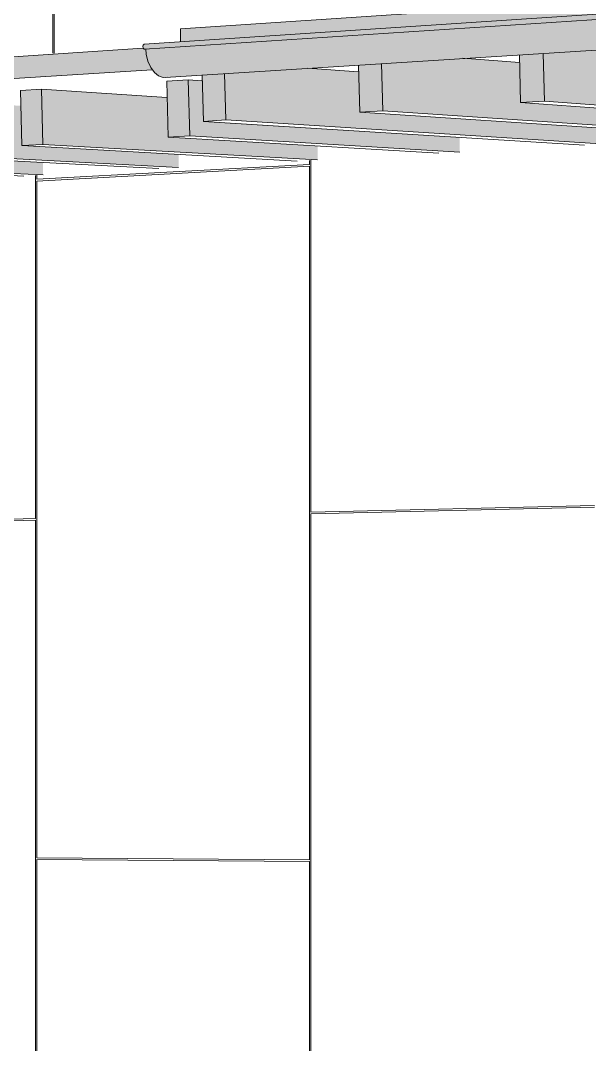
# Model space of a CAD drawing. Header units: inches. Extents: x 30681 to 92461, y -36095 to 66.
# Drawn here: x 30681.6446 to 30681.7414, y 59.9544 to 60.1288 of the extents above; entities that cross this region are included whole.
import ezdxf

# ---------------------------------------------------------------- set-up
doc = ezdxf.new("R2010")
doc.units = ezdxf.units.IN
doc.header["$MEASUREMENT"] = 0
for name, color, linetype, lineweight in [('A-ROOF', 132, 'Continuous', 13), ('A-ROOF-OTLN', 132, 'Continuous', 9), ('A-WALL-PATT', 111, 'Continuous', 13), ('L-SITE-WALL', 31, 'Continuous', 13), ('S-BEAM', 12, 'Continuous', 9)]:
    doc.layers.add(name, color=color, linetype=linetype, lineweight=lineweight)

# ---------------------------------------------------------------- blocks, each defined once
blk = doc.blocks.new('FP_3-Entrance - Clinic')
at = {"layer": 'A-WALL-PATT', "lineweight": 9}
for p, q in [((30681.69372, 60.10428), (30681.64736, 60.10175)), ((30681.69372, 60.10428), (30681.69372, 60.10498)), ((30681.69397, 60.04509), (30681.69397, 60.10499)), ((30681.64736, 60.10145), (30681.69372, 60.10398)), ((30681.69372, 59.98589), (30681.69372, 60.10398)), ((30681.64712, 60.04399), (30681.64712, 60.10242)), ((30681.64736, 60.10175), (30681.64736, 60.10243)), ((30681.64736, 59.98623), (30681.64736, 60.10145)), ((30681.7422, 60.04623), (30681.69397, 60.04509)), ((30681.7422, 60.04592), (30681.69397, 60.04479)), ((30681.64712, 60.04399), (30681.60297, 60.04294)), ((30681.64712, 60.04369), (30681.60297, 60.04265)), ((30681.64712, 59.92848), (30681.64712, 60.04369)), ((30681.69397, 59.92668), (30681.69397, 60.04479)), ((30681.69372, 59.98589), (30681.64736, 59.98623)), ((30681.64736, 59.98593), (30681.69372, 59.98558)), ((30681.64736, 59.92818), (30681.64736, 59.98593)), ((30681.69372, 59.92639), (30681.69372, 59.98558))]:
    blk.add_line(p, q, dxfattribs=at)
blk = doc.blocks.new('FP_10-Entrance - Clinic')
at = {"layer": 'A-WALL-PATT', "lineweight": 9}
for p, q in [((30681.65031, 60.12322), (30681.65031, 60.21731)), ((30681.65007, 60.12321), (30681.65007, 60.15944))]:
    blk.add_line(p, q, dxfattribs=at)

msp = doc.modelspace()

# ---------------------------------------------------------------- hatches: boundary and pattern name
at = {"layer": 'A-ROOF'}
h = msp.add_hatch(color=256, dxfattribs=at)
h.paths.add_polyline_path([(30681.98066, 60.14556), (30681.9807, 60.14556), (30681.98067, 60.14558)], flags=0)
h.paths.add_polyline_path([(30681.98084, 60.14523), (30681.98085, 60.14513), (30681.98088, 60.14514), (30681.98085, 60.14522)], flags=0)
h.paths.add_polyline_path([(30681.98083, 60.14533), (30681.98085, 60.14524), (30681.98088, 60.14525), (30681.98084, 60.14531)], flags=0)
h.paths.add_polyline_path([(30681.67177, 60.12517), (30681.9807, 60.14566), (30681.9808, 60.14557), (30681.98074, 60.14554), (30681.98082, 60.14537), (30681.98084, 60.14535), (30681.98087, 60.14533), (30681.98089, 60.14512), (30681.98098, 60.14369), (30681.9852, 60.14396), (30681.9852, 60.14852), (30681.67177, 60.12736), (30681.67177, 60.12559)], flags=0)
h.paths.add_polyline_path([(30681.98086, 60.14537), (30681.98081, 60.14541), (30681.98083, 60.14548), (30681.98085, 60.14541)], flags=0)
h.paths.add_polyline_path([(30681.98083, 60.14548), (30681.98078, 60.14548), (30681.98081, 60.14554), (30681.98083, 60.14548)], flags=0)
h.paths.add_polyline_path([(30681.98074, 60.14554), (30681.98074, 60.14561), (30681.9807, 60.14556)], flags=0)
h.paths.add_polyline_path([(30681.9806, 60.14556), (30681.98062, 60.14558), (30681.9806, 60.14556)], flags=0)
msp.add_hatch(color=256, dxfattribs=at).paths.add_polyline_path([(30681.26694, 60.09481), (30681.66697, 60.12041), (30681.66665, 60.12085), (30681.66617, 60.12191), (30681.66587, 60.12311), (30681.66577, 60.12399), (30681.66554, 60.12398), (30681.66535, 60.12408), (30681.26694, 60.09779)], flags=0)
at = {"layer": 'A-ROOF-OTLN'}
msp.add_hatch(color=256, dxfattribs=at).paths.add_polyline_path([(30681.6657, 60.1239), (30681.98065, 60.14467), (30681.98056, 60.14478), (30681.9805, 60.14499), (30681.98048, 60.14524), (30681.98051, 60.14546), (30681.98058, 60.14561), (30681.98063, 60.14564), (30681.66554, 60.12471), (30681.66544, 60.12459), (30681.6654, 60.12439), (30681.66542, 60.12418), (30681.66551, 60.124), (30681.66563, 60.12391)], flags=0)
h = msp.add_hatch(color=256, dxfattribs=at)
h.paths.add_polyline_path([(30681.98069, 60.14476), (30681.98065, 60.14476), (30681.98068, 60.14473)], flags=0)
h.paths.add_polyline_path([(30681.66883, 60.11909), (30681.98302, 60.13896), (30681.98245, 60.13929), (30681.98192, 60.13998), (30681.98147, 60.14099), (30681.98112, 60.14224), (30681.9809, 60.14364), (30681.98082, 60.14511), (30681.98051, 60.14507), (30681.98051, 60.14501), (30681.98051, 60.14498), (30681.98054, 60.14492), (30681.98055, 60.14487), (30681.98058, 60.14487), (30681.98058, 60.1448), (30681.98075, 60.1448), (30681.98069, 60.14474), (30681.98068, 60.14466), (30681.6659, 60.1239), (30681.66597, 60.12304), (30681.66626, 60.12184), (30681.66673, 60.12078), (30681.66743, 60.11987), (30681.66806, 60.11936)], flags=0)
h.paths.add_polyline_path([(30681.98075, 60.14468), (30681.98078, 60.14475), (30681.98078, 60.14472), (30681.98075, 60.14469)], flags=0)
h.paths.add_polyline_path([(30681.9807, 60.14466), (30681.98073, 60.14477), (30681.98073, 60.14467), (30681.98072, 60.14467)], flags=0)
at = {"layer": 'S-BEAM'}
for points in [[(30681.7958, 60.11059), (30681.7958, 60.11365), (30681.75774, 60.11654), (30681.75759, 60.1232), (30681.74701, 60.12409), (30681.73347, 60.12319), (30681.73367, 60.11504), (30681.78872, 60.1111)], [(30681.76964, 60.10916), (30681.76964, 60.11203), (30681.72958, 60.11487), (30681.72942, 60.12161), (30681.71981, 60.12237), (30681.706, 60.12145), (30681.7062, 60.11342), (30681.76703, 60.10933)], [(30681.72963, 60.11481), (30681.73367, 60.11504), (30681.73347, 60.12319), (30681.72944, 60.12294), (30681.72958, 60.11696)], [(30681.74415, 60.10775), (30681.74415, 60.11045), (30681.70221, 60.11325), (30681.70204, 60.12005), (30681.69336, 60.1207), (30681.67929, 60.11976), (30681.67949, 60.11185), (30681.7422, 60.10788)], [(30681.70228, 60.11319), (30681.7062, 60.11342), (30681.706, 60.12145), (30681.70208, 60.12121), (30681.70218, 60.11698)], [(30681.6697, 60.10892), (30681.67336, 60.10913), (30681.67312, 60.11868), (30681.66946, 60.11845), (30681.66966, 60.11056)], [(30681.71929, 60.10639), (30681.71929, 60.10893), (30681.67561, 60.11168), (30681.67543, 60.11852), (30681.67312, 60.11868), (30681.67336, 60.10913), (30681.70581, 60.10719)], [(30681.67568, 60.11162), (30681.67949, 60.11185), (30681.67929, 60.11976), (30681.67548, 60.11952), (30681.67554, 60.117)], [(30681.64483, 60.10748), (30681.6484, 60.10769), (30681.64815, 60.11711), (30681.64458, 60.11688), (30681.64475, 60.11058)], [(30681.69509, 60.10505), (30681.69509, 60.10746), (30681.66963, 60.10897), (30681.66946, 60.11568), (30681.64815, 60.11708), (30681.6484, 60.10769), (30681.68458, 60.10565)], [(30681.67146, 60.10376), (30681.67146, 60.10603), (30681.64475, 60.10753), (30681.64457, 60.11426), (30681.62383, 60.11558), (30681.62408, 60.10628), (30681.66719, 60.10398)], [(30681.64842, 60.10249), (30681.64842, 60.10465), (30681.62052, 60.10612), (30681.62034, 60.11287), (30681.60014, 60.11409), (30681.60039, 60.10491), (30681.64114, 60.10286)]]:
    msp.add_hatch(color=256, dxfattribs=at).paths.add_polyline_path(points, flags=0)

# ---------------------------------------------------------------- linework, layer by layer
at = {"layer": 'A-ROOF'}
for p, q in [((30681.67177, 60.12736), (30681.9852, 60.14852)), ((30681.67177, 60.12517), (30681.67177, 60.12736)), ((30681.26694, 60.09779), (30681.66541, 60.12408)), ((30681.66697, 60.12041), (30681.26694, 60.09481))]:
    msp.add_line(p, q, dxfattribs=at)
at = {"layer": 'A-ROOF-OTLN'}
for p, q in [((30681.66562, 60.12474), (30681.98064, 60.14564)), ((30681.98069, 60.14466), (30681.66569, 60.1239)), ((30681.98329, 60.13893), (30681.6692, 60.11908))]:
    msp.add_line(p, q, dxfattribs=at)
for points in [[(30681.6657, 60.1239, 0), (30681.66563, 60.12391, 0), (30681.66556, 60.12395, 0), (30681.66551, 60.124, 0), (30681.66546, 60.12408, 0), (30681.66542, 60.12418, 0), (30681.6654, 60.12428, 0), (30681.6654, 60.12439, 0), (30681.66541, 60.12449, 0), (30681.66544, 60.12459, 0), (30681.66548, 60.12466, 0), (30681.66554, 60.12471, 0), (30681.6656, 60.12474, 0), (30681.66562, 60.12474, 0)], [(30681.66954, 60.11913, 0), (30681.66883, 60.11909, 0), (30681.66806, 60.11936, 0), (30681.66735, 60.11994, 0), (30681.66673, 60.12078, 0), (30681.66626, 60.12184, 0), (30681.66597, 60.12304, 0), (30681.66587, 60.12391, 0)]]:
    msp.add_polyline3d(points, dxfattribs=at)
at = {"layer": 'S-BEAM'}
for p, q in [((30681.71981, 60.12237), (30681.72942, 60.12161)), ((30681.72944, 60.12294), (30681.72963, 60.11481)), ((30681.73367, 60.11504), (30681.73347, 60.12319)), ((30681.69339, 60.12069), (30681.70204, 60.12005)), ((30681.70208, 60.12121), (30681.70228, 60.11319)), ((30681.7062, 60.11342), (30681.706, 60.12145)), ((30681.67312, 60.11868), (30681.66946, 60.11845)), ((30681.66946, 60.11845), (30681.6697, 60.10892)), ((30681.67336, 60.10913), (30681.67312, 60.11868)), ((30681.67312, 60.11868), (30681.67543, 60.11852)), ((30681.67548, 60.11952), (30681.67568, 60.11162)), ((30681.67949, 60.11185), (30681.67929, 60.11976)), ((30681.64815, 60.11711), (30681.64458, 60.11688)), ((30681.64458, 60.11688), (30681.64483, 60.10748)), ((30681.6484, 60.10769), (30681.64815, 60.11711)), ((30681.64815, 60.11711), (30681.66946, 60.11568)), ((30681.72963, 60.11481), (30681.73367, 60.11504)), ((30681.79196, 60.11038), (30681.72963, 60.11481)), ((30681.7958, 60.11059), (30681.73367, 60.11504)), ((30681.70228, 60.11319), (30681.7062, 60.11342)), ((30681.7659, 60.10895), (30681.70228, 60.11319)), ((30681.76964, 60.10916), (30681.7062, 60.11342)), ((30681.67568, 60.11162), (30681.67949, 60.11185)), ((30681.74051, 60.10755), (30681.67568, 60.11162)), ((30681.74415, 60.10775), (30681.67949, 60.11185)), ((30681.6697, 60.10892), (30681.67336, 60.10913)), ((30681.71575, 60.10619), (30681.6697, 60.10892)), ((30681.71929, 60.10639), (30681.67336, 60.10913)), ((30681.66809, 60.10357), (30681.62061, 60.10608)), ((30681.67146, 60.10376), (30681.62408, 60.10628)), ((30681.64483, 60.10748), (30681.6484, 60.10769)), ((30681.69162, 60.10486), (30681.64483, 60.10748)), ((30681.69509, 60.10505), (30681.6484, 60.10769)), ((30681.64512, 60.10231), (30681.597, 60.10472)), ((30681.64842, 60.10249), (30681.60039, 60.10491))]:
    msp.add_line(p, q, dxfattribs=at)

# ---------------------------------------------------------------- block references
at = {"layer": 'L-SITE-WALL', "lineweight": 9}
for name in ['FP_10-Entrance - Clinic', 'FP_3-Entrance - Clinic']:
    msp.add_blockref(name, (0, 0), dxfattribs=at)

doc.saveas('drawing.dxf')
